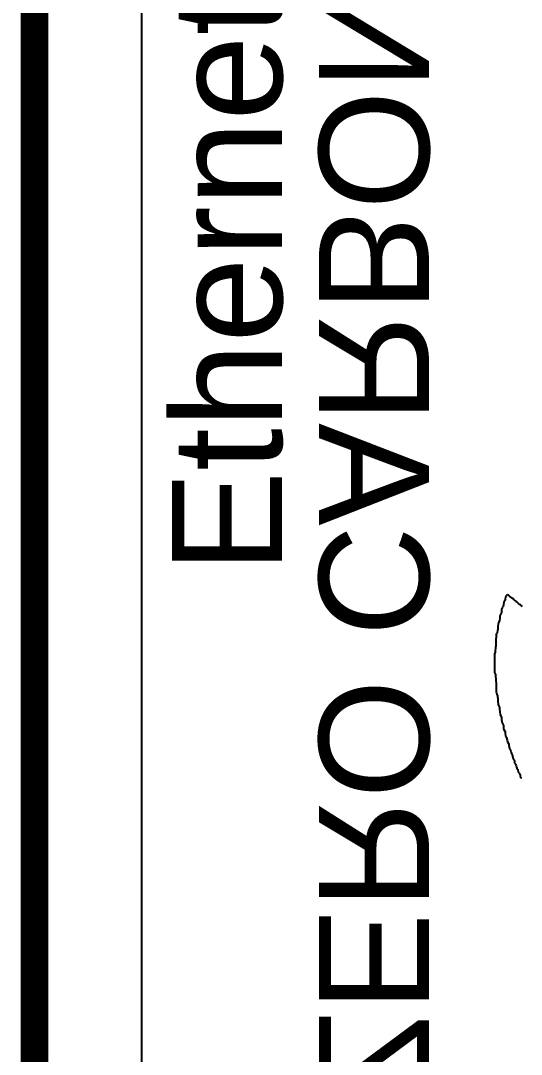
# Model space of a CAD drawing. Header units: inches. Extents: x 0 to 12.8, y -0.1 to 3.5.
# Drawn here: x -0.005 to 0.1769, y 0.968 to 1.3441 of the extents above; entities that cross this region are included whole.
import ezdxf

# ---------------------------------------------------------------- set-up
doc = ezdxf.new("R2010")
doc.units = ezdxf.units.IN
doc.header["$MEASUREMENT"] = 0
for name, color, linetype in [('Board Outline', 216, 'Continuous'), ('Bottom Layer', 5, 'Continuous'), ('Bottom Overlay', 54, 'Continuous'), ('Top Layer', 1, 'Continuous'), ('Top Overlay', 2, 'Continuous')]:
    doc.layers.add(name, color=color, linetype=linetype)
doc.styles.add('Arial', font='', dxfattribs={"height": 0.2})
doc.styles.get('Arial').set_extended_font_data('Arial')

msp = doc.modelspace()

# ---------------------------------------------------------------- linework, layer by layer
at = {"layer": 'Board Outline'}
msp.add_lwpolyline([(0, 0, 0.01, 0.01, 0), (0, 1.95441, 0.01, 0.01, 0)], format="xyseb", dxfattribs=at)
at = {"layer": 'Bottom Layer'}
msp.add_line((0.039, 0.1), (0.039, 1.91), dxfattribs=at)
at = {"layer": 'Bottom Overlay'}
for p, q in [((0.17053, 1.13246), (0.17039, 1.13148)), ((0.17101, 1.13322), (0.17053, 1.13246)), ((0.17108, 1.13364), (0.17101, 1.13322)), ((0.17115, 1.13434), (0.17108, 1.13364)), ((0.1715, 1.13482), (0.17115, 1.13434)), ((0.17157, 1.13496), (0.1715, 1.13482)), ((0.17167, 1.13507), (0.17157, 1.13496)), ((0.17195, 1.13514), (0.17167, 1.13507)), ((0.1723, 1.135), (0.17195, 1.13514)), ((0.17265, 1.13465), (0.1723, 1.135)), ((0.17314, 1.1343), (0.17265, 1.13465)), ((0.17327, 1.13423), (0.17314, 1.1343)), ((0.17359, 1.13392), (0.17327, 1.13423)), ((0.17414, 1.13357), (0.17359, 1.13392)), ((0.17421, 1.13343), (0.17414, 1.13357)), ((0.17446, 1.13319), (0.17421, 1.13343)), ((0.1748, 1.13298), (0.17446, 1.13319)), ((0.17522, 1.13256), (0.1748, 1.13298)), ((0.17536, 1.13249), (0.17522, 1.13256)), ((0.1755, 1.13235), (0.17536, 1.13249)), ((0.17564, 1.13228), (0.1755, 1.13235)), ((0.17588, 1.13204), (0.17564, 1.13228)), ((0.17654, 1.13159), (0.17588, 1.13204)), ((0.16969, 1.1287), (0.16913, 1.12752)), ((0.16976, 1.12995), (0.16969, 1.1287)), ((0.1699, 1.13044), (0.16976, 1.12995)), ((0.17, 1.13054), (0.1699, 1.13044)), ((0.17032, 1.13093), (0.17, 1.13054)), ((0.17039, 1.13148), (0.17032, 1.13093)), ((0.17668, 1.13152), (0.17654, 1.13159)), ((0.17689, 1.13131), (0.17668, 1.13152)), ((0.17738, 1.13096), (0.17689, 1.13131)), ((0.16851, 1.12452), (0.16844, 1.12383)), ((0.16865, 1.12501), (0.16851, 1.12452)), ((0.169, 1.12578), (0.16865, 1.12501)), ((0.16906, 1.12654), (0.169, 1.12578)), ((0.16913, 1.12675), (0.16906, 1.12654)), ((0.16913, 1.12752), (0.1691, 1.12686)), ((0.1691, 1.12686), (0.16913, 1.12675)), ((0.16781, 1.12077), (0.16771, 1.11816)), ((0.16795, 1.12112), (0.16781, 1.12077)), ((0.16802, 1.12125), (0.16795, 1.12112)), ((0.16816, 1.12139), (0.16802, 1.12125)), ((0.1683, 1.12237), (0.16816, 1.12139)), ((0.16837, 1.12258), (0.1683, 1.12237)), ((0.16844, 1.12383), (0.16837, 1.12258)), ((0.16767, 1.11722), (0.1676, 1.11645)), ((0.16771, 1.11816), (0.16767, 1.11764)), ((0.16767, 1.11764), (0.16774, 1.11743)), ((0.16774, 1.11743), (0.16767, 1.11722)), ((0.16719, 1.11374), (0.16712, 1.11325)), ((0.16712, 1.11325), (0.16719, 1.10692)), ((0.16746, 1.11437), (0.16719, 1.11374)), ((0.16753, 1.11624), (0.16746, 1.11437)), ((0.1676, 1.11645), (0.16753, 1.11624)), ((0.16719, 1.10692), (0.16753, 1.10616)), ((0.16753, 1.10616), (0.1676, 1.10393)), ((0.1676, 1.10393), (0.16767, 1.10372)), ((0.16767, 1.10372), (0.16774, 1.10302)), ((0.16774, 1.10302), (0.16781, 1.09975)), ((0.16781, 1.09975), (0.16788, 1.09955)), ((0.16788, 1.09955), (0.16806, 1.09909)), ((0.16806, 1.09909), (0.16823, 1.09871)), ((0.16823, 1.09871), (0.1683, 1.09781)), ((0.1683, 1.09781), (0.16837, 1.0976)), ((0.16837, 1.0976), (0.16844, 1.09648)), ((0.16844, 1.09648), (0.16851, 1.09523)), ((0.16851, 1.09523), (0.16886, 1.09447)), ((0.16886, 1.09447), (0.16893, 1.09419)), ((0.16893, 1.09419), (0.16903, 1.09353)), ((0.16903, 1.09353), (0.16913, 1.09259)), ((0.16913, 1.09259), (0.1692, 1.09168)), ((0.1692, 1.09168), (0.16962, 1.09078)), ((0.16962, 1.09078), (0.16969, 1.0905)), ((0.16969, 1.0905), (0.16976, 1.0898)), ((0.16976, 1.0898), (0.16983, 1.08897)), ((0.16983, 1.08897), (0.1699, 1.08876)), ((0.1699, 1.08876), (0.16997, 1.08862)), ((0.16997, 1.08862), (0.17025, 1.08813)), ((0.17025, 1.08813), (0.17039, 1.08765)), ((0.17039, 1.08765), (0.17049, 1.08643)), ((0.17049, 1.08643), (0.17056, 1.08615)), ((0.17056, 1.08615), (0.17091, 1.08559)), ((0.17091, 1.08559), (0.17101, 1.08528)), ((0.17101, 1.08528), (0.17108, 1.08479)), ((0.17108, 1.08479), (0.17115, 1.08389)), ((0.17115, 1.08389), (0.17164, 1.08312)), ((0.17164, 1.08312), (0.17171, 1.08264)), ((0.17171, 1.08264), (0.17178, 1.08236)), ((0.17178, 1.08236), (0.17185, 1.08173)), ((0.17185, 1.08173), (0.1722, 1.08111)), ((0.1722, 1.08111), (0.17233, 1.08076)), ((0.17233, 1.08076), (0.1724, 1.08048)), ((0.1724, 1.08048), (0.17251, 1.07968)), ((0.17251, 1.07968), (0.17258, 1.0794)), ((0.17258, 1.0794), (0.17282, 1.07902)), ((0.17282, 1.07902), (0.17303, 1.07853)), ((0.17303, 1.07853), (0.1731, 1.07825)), ((0.1731, 1.07825), (0.17317, 1.07777)), ((0.17317, 1.07777), (0.17352, 1.07714)), ((0.17352, 1.07714), (0.17366, 1.07679)), ((0.17366, 1.07679), (0.17373, 1.07651)), ((0.17373, 1.07651), (0.17383, 1.07592)), ((0.17383, 1.07592), (0.17394, 1.07568)), ((0.17394, 1.07568), (0.17428, 1.07519)), ((0.17428, 1.07519), (0.17442, 1.07471)), ((0.17442, 1.07471), (0.17449, 1.07394)), ((0.17449, 1.07394), (0.1748, 1.07356)), ((0.1748, 1.07356), (0.17498, 1.07338)), ((0.17498, 1.07338), (0.17508, 1.07293)), ((0.17508, 1.07293), (0.17515, 1.07251)), ((0.17515, 1.07251), (0.17529, 1.07217)), ((0.17529, 1.07217), (0.17557, 1.07175)), ((0.17557, 1.07175), (0.17567, 1.07164)), ((0.17567, 1.07164), (0.17581, 1.07067)), ((0.17581, 1.07067), (0.17613, 1.07029)), ((0.17613, 1.07029), (0.1763, 1.07011)), ((0.1763, 1.07011), (0.17644, 1.06956)), ((0.17644, 1.06956), (0.17651, 1.06914)), ((0.17651, 1.06914), (0.17686, 1.06865)), ((0.17686, 1.06865), (0.17693, 1.06851))]:
    msp.add_line(p, q, dxfattribs=at)
at = {"layer": 'Top Layer'}
msp.add_line((0.039, 0.1), (0.039, 1.91), dxfattribs=at)

# ---------------------------------------------------------------- texts
at = {"layer": 'Bottom Overlay', "style": 'Arial', "text_generation_flag": 2}
msp.add_text('ZERO CARBON FOOTPRINT', height=0.04, rotation=270, dxfattribs=at).set_placement((0.10338, 0.94928))
at = {"layer": 'Top Overlay', "style": 'Arial'}
msp.add_text('Ethernet-Module_v2.0', height=0.04, rotation=90, dxfattribs=at).set_placement((0.09, 1.143))

doc.saveas('drawing.dxf')
